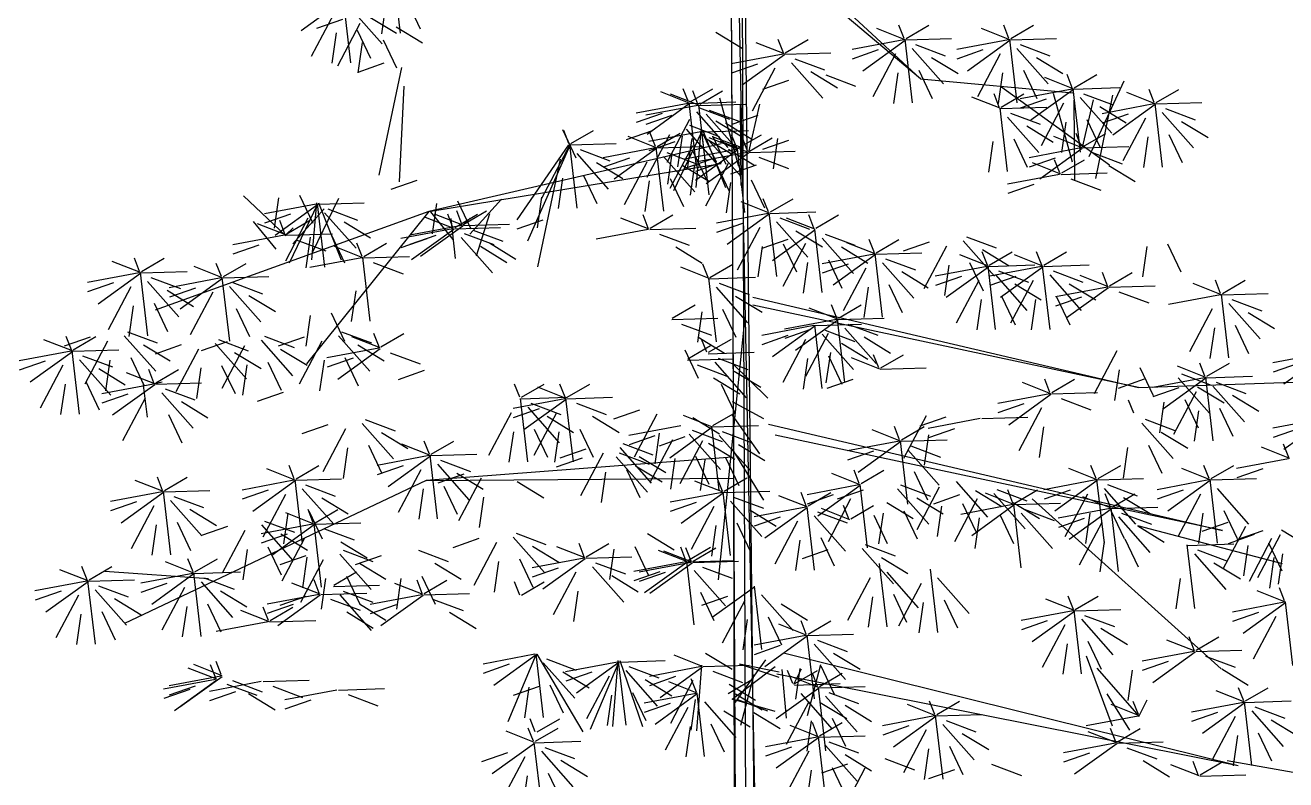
# Model space of a CAD drawing. Header units: metres. Extents: x 563371 to 571261, y 2062953 to 2068466.
# Drawn here: x 568732.74 to 568738.31, y 2065875.29 to 2065878.63 of the extents above; entities that cross this region are included whole.
import ezdxf

# ---------------------------------------------------------------- set-up
doc = ezdxf.new("R2010")
doc.units = ezdxf.units.M
for name, color, linetype in [('1-CAY XANH', 7, 'CONTINUOUS'), ('ghichieudai', 7, 'CONTINUOUS'), ('MATCATDUONG', 8, 'CONTINUOUS')]:
    doc.layers.add(name, color=color, linetype=linetype)

# ---------------------------------------------------------------- blocks, each defined once
blk = doc.blocks.new('ca')
at = {"layer": '1-CAY XANH', "color": 17}
for p, q in [((0.641, 64.954), (-0.644, 0.027)), ((0.305, 0.047), (0.641, 64.954)), ((0.405, 63.355), (-0.261, 0)), ((0.405, 62.413), (0.148, 0)), ((0.404, 56.599), (-3.127, 53.332)), ((-3.127, 53.332), (0.279, 56.212)), ((0.788, 52.055), (6.535, 50.722)), ((6.535, 50.722), (0.792, 51.67)), ((6.535, 50.722), (11.914, 48.783)), ((6.535, 50.722), (8.943, 47.73)), ((6.574, 50.187), (7.084, 50.009)), ((0.168, 49.043), (-7.417, 47.269)), ((-7.417, 47.269), (0.167, 48.885)), ((-0.141, 46.546), (-9.065, 44.458)), ((-9.065, 44.458), (-0.272, 46.332)), ((0.572, 45.898), (6.586, 45.438)), ((6.586, 45.438), (0.545, 45.484)), ((-5.325, 45.077), (-9.04, 41.743)), ((-0.437, 42.057), (-9.371, 39.844)), ((-0.307, 41.643), (-9.371, 39.844))]:
    blk.add_line(p, q, dxfattribs=at)
at = {"layer": '1-CAY XANH', "color": 3}
for p, q in [((0.641, 64.954), (0.546, 46.012)), ((7.094, 54.225), (7.24, 55.472)), ((6.97, 54.867), (6.708, 54.314)), ((7.38, 54.816), (7.466, 54.217)), ((8.07, 53.647), (8.215, 54.893)), ((8.213, 54.874), (9.044, 54.273)), ((7.692, 54.542), (7.172, 54.225)), ((8.073, 54.717), (7.456, 54.021)), ((8.401, 54.61), (8.846, 53.768)), ((-4.903, 54.122), (-5.349, 54.383)), ((-4.885, 54.099), (-4.327, 54.32)), ((-4.866, 54.122), (-4.764, 54.383)), ((-2.845, 54.122), (-3.292, 54.383)), ((-2.827, 54.099), (-2.269, 54.32)), ((-2.808, 54.122), (-2.706, 54.383)), ((7.18, 54.351), (6.66, 54.035)), ((7.946, 54.289), (7.683, 53.735)), ((7.889, 54.419), (8.334, 53.578)), ((8.232, 54.498), (8.743, 54.32)), ((-4.896, 54.095), (-5.799, 54.123)), ((-5.028, 52.856), (-4.882, 54.103)), ((-4.885, 54.083), (-4.053, 53.483)), ((-4.861, 54.095), (-3.841, 53.904)), ((-2.838, 54.095), (-3.741, 54.123)), ((-2.97, 52.856), (-2.825, 54.103)), ((-2.827, 54.083), (-1.996, 53.483)), ((-2.803, 54.095), (-1.783, 53.904)), ((-0.472, 53.842), (-0.919, 54.102)), ((-0.454, 53.819), (0.104, 54.04)), ((-0.435, 53.842), (-0.333, 54.102)), ((0.894, 54.247), (0.374, 53.93)), ((7.434, 54.098), (7.172, 53.545)), ((7.844, 54.047), (7.93, 53.447)), ((8.356, 54.237), (8.442, 53.638)), ((-5.086, 54.005), (-5.672, 53.785)), ((-5.024, 53.927), (-5.641, 53.231)), ((-4.696, 53.819), (-4.252, 52.978)), ((-4.353, 53.898), (-3.843, 53.72)), ((-3.029, 54.005), (-3.615, 53.785)), ((-2.967, 53.927), (-3.584, 53.231)), ((-2.639, 53.819), (-2.194, 52.978)), ((-2.296, 53.898), (-1.786, 53.72)), ((-0.465, 53.815), (-1.368, 53.843)), ((-0.454, 53.803), (0.377, 53.203)), ((-0.43, 53.815), (0.59, 53.623)), ((-5.406, 53.752), (-5.926, 53.435)), ((-3.348, 53.752), (-3.868, 53.435)), ((-0.656, 53.725), (-1.242, 53.505)), ((-0.594, 53.647), (-1.211, 52.951)), ((-0.266, 53.539), (0.179, 52.698)), ((0.077, 53.618), (0.588, 53.44)), ((7.075, 53.556), (7.519, 51.438)), ((7.418, 53.635), (7.928, 53.457)), ((-6.447, 51.804), (-7.134, 53.294)), ((-6.149, 53.156), (-6.595, 53.416)), ((-6.131, 53.132), (-5.573, 53.354)), ((-3.127, 53.332), (-6.124, 53.055)), ((-6.112, 53.156), (-6.01, 53.416)), ((-5.152, 53.498), (-5.414, 52.945)), ((-4.741, 53.447), (-4.655, 52.848)), ((-3.094, 53.498), (-3.357, 52.945)), ((-2.684, 53.447), (-2.598, 52.848)), ((-1.267, 53.406), (-1.853, 53.186)), ((-0.975, 53.472), (-1.495, 53.155)), ((-0.534, 53.299), (-0.024, 53.122)), ((-7.76, 52.864), (-8.206, 53.124)), ((-7.742, 52.84), (-7.183, 53.061)), ((-7.723, 52.864), (-7.621, 53.124)), ((-6.142, 53.129), (-7.045, 53.157)), ((-6.333, 53.039), (-6.918, 52.819)), ((-4.702, 53.186), (-6.841, 51.642)), ((-6.274, 51.89), (-6.128, 53.137)), ((-6.131, 53.117), (-5.3, 52.517)), ((-6.119, 51.696), (-5.745, 53.041)), ((-6.107, 53.129), (-5.087, 52.937)), ((-4.715, 52.775), (-5.161, 53.035)), ((-4.678, 52.775), (-4.576, 53.035)), ((1.208, 52.834), (0.761, 53.095)), ((1.397, 52.876), (0.951, 53.136)), ((1.226, 52.811), (1.784, 53.032)), ((1.245, 52.834), (1.347, 53.095)), ((1.415, 52.852), (1.973, 53.074)), ((1.434, 52.876), (1.536, 53.136)), ((7.03, 53.184), (7.116, 51.308)), ((-7.753, 52.837), (-8.656, 52.865)), ((-7.885, 51.598), (-7.739, 52.844)), ((-7.742, 52.825), (-6.91, 52.224)), ((-7.717, 52.837), (-6.698, 52.645)), ((-6.652, 52.785), (-7.172, 52.469)), ((-6.574, 51.375), (-6.907, 53.008)), ((-6.27, 52.961), (-6.887, 52.265)), ((-6.521, 52.919), (-6.304, 51.98)), ((-6.164, 51.324), (-6.148, 52.91)), ((-5.943, 52.853), (-5.498, 52.012)), ((-5.6, 52.932), (-5.089, 52.754)), ((-4.697, 52.751), (-4.138, 52.972)), ((0.038, 52.83), (0.254, 51.89)), ((1.215, 52.807), (0.312, 52.835)), ((0.395, 51.234), (0.41, 52.821)), ((0.44, 51.607), (0.814, 52.951)), ((1.404, 52.849), (0.501, 52.877)), ((1.083, 51.568), (1.229, 52.815)), ((1.25, 52.807), (2.27, 52.616)), ((1.272, 51.61), (1.418, 52.856)), ((1.415, 52.837), (2.247, 52.236)), ((1.439, 52.849), (2.459, 52.657)), ((-7.943, 52.746), (-8.529, 52.526)), ((-7.881, 52.668), (-8.498, 51.972)), ((-7.553, 52.561), (-7.109, 51.719)), ((-7.21, 52.639), (-6.7, 52.462)), ((-6.398, 52.532), (-6.66, 51.979)), ((-4.708, 52.748), (-5.611, 52.776)), ((-4.898, 52.657), (-5.484, 52.437)), ((-4.836, 52.579), (-5.453, 51.883)), ((-4.84, 51.509), (-4.694, 52.755)), ((0.067, 52.61), (0.577, 52.432)), ((1.024, 52.717), (0.439, 52.497)), ((1.087, 52.639), (0.47, 51.943)), ((1.214, 52.759), (0.628, 52.539)), ((1.276, 52.68), (0.659, 51.984)), ((1.414, 52.531), (1.859, 51.69)), ((1.757, 52.61), (2.268, 52.432)), ((1.947, 52.652), (2.457, 52.474)), ((-8.262, 52.493), (-8.783, 52.176)), ((-5.987, 52.481), (-5.902, 51.881)), ((-5.218, 52.404), (-5.738, 52.087)), ((0.705, 52.464), (0.185, 52.147)), ((1.157, 52.29), (0.254, 52.318)), ((0.894, 52.505), (0.374, 52.189)), ((1.15, 52.317), (0.704, 51.194)), ((1.413, 52.419), (0.828, 52.199)), ((1.476, 52.34), (0.859, 51.644)), ((1.025, 51.051), (1.171, 52.298)), ((1.168, 52.294), (1.726, 51.132)), ((1.187, 52.317), (1.289, 51.194)), ((1.192, 52.29), (2.212, 52.098)), ((2.146, 52.312), (2.657, 52.134)), ((3.746, 52.058), (3.3, 52.318)), ((3.911, 52.332), (3.649, 51.779)), ((3.783, 52.058), (3.885, 52.318)), ((-8.009, 52.24), (-8.271, 51.686)), ((-7.598, 52.188), (-7.512, 51.589)), ((-6.325, 51.999), (-6.772, 52.259)), ((-6.307, 51.976), (-5.749, 52.197)), ((-6.288, 51.999), (-6.186, 52.259)), ((-4.964, 52.151), (-5.226, 51.597)), ((-4.553, 52.099), (-4.467, 51.5)), ((-0.534, 52.121), (-0.024, 51.943)), ((-0.321, 52.159), (-0.235, 51.56)), ((0.233, 51.91), (-0.213, 52.17)), ((0.446, 51.972), (-0.001, 52.232)), ((0.251, 51.886), (0.809, 52.107)), ((0.27, 51.91), (0.372, 52.17)), ((0.967, 52.2), (0.381, 51.98)), ((1.029, 52.122), (0.412, 51.426)), ((0.464, 51.948), (1.022, 52.17)), ((0.483, 51.972), (0.585, 52.232)), ((1.094, 52.165), (0.574, 51.849)), ((0.959, 52.21), (0.697, 51.657)), ((1.148, 52.252), (0.886, 51.698)), ((1.369, 52.159), (1.455, 51.56)), ((1.559, 52.201), (1.645, 51.601)), ((2.044, 51.999), (1.597, 52.26)), ((1.7, 52.093), (2.21, 51.915)), ((1.803, 52.233), (2.248, 51.391)), ((2.062, 51.976), (2.62, 52.197)), ((2.081, 51.999), (2.183, 52.26)), ((3.753, 52.031), (2.85, 52.059)), ((3.621, 50.792), (3.767, 52.038)), ((-6.318, 51.972), (-7.221, 52)), ((-6.509, 51.882), (-7.095, 51.662)), ((-6.307, 51.96), (-5.476, 51.36)), ((-6.283, 51.972), (-5.263, 51.78)), ((0.24, 51.883), (-0.663, 51.911)), ((0.05, 51.793), (-0.536, 51.572)), ((0.647, 51.947), (0.127, 51.63)), ((0.251, 51.871), (1.083, 51.27)), ((0.275, 51.883), (1.295, 51.691)), ((0.321, 50.706), (0.467, 51.952)), ((0.464, 51.933), (1.295, 51.332)), ((0.488, 51.945), (1.508, 51.753)), ((1.348, 51.912), (1.086, 51.358)), ((2.051, 51.972), (1.148, 52)), ((1.86, 51.882), (1.274, 51.662)), ((1.922, 51.804), (1.305, 51.108)), ((1.356, 52.014), (1.801, 51.173)), ((1.759, 51.861), (1.844, 51.261)), ((1.919, 50.733), (2.065, 51.98)), ((2.062, 51.96), (2.893, 51.36)), ((2.086, 51.972), (3.106, 51.781)), ((3.563, 51.941), (2.977, 51.72)), ((3.625, 51.862), (3.008, 51.166)), ((3.764, 52.034), (4.323, 50.979)), ((3.764, 52.019), (4.596, 50.142)), ((3.788, 52.031), (4.808, 50.563)), ((-6.828, 51.629), (-7.348, 51.312)), ((-5.904, 51.481), (-6.35, 51.741)), ((-5.886, 51.457), (-5.328, 51.678)), ((-5.867, 51.481), (-5.765, 51.741)), ((-5.776, 51.775), (-5.266, 51.597)), ((0.099, 51.637), (0.609, 51.459)), ((0.901, 51.693), (0.639, 51.14)), ((0.652, 51.669), (1.097, 50.827)), ((0.783, 51.686), (1.293, 51.508)), ((0.995, 51.748), (1.506, 51.57)), ((1.541, 51.629), (1.021, 51.312)), ((1.312, 51.642), (1.398, 51.042)), ((2.25, 51.696), (2.695, 50.855)), ((2.593, 51.775), (3.103, 51.597)), ((3.243, 51.687), (2.723, 51.371)), ((3.953, 51.755), (4.397, 49.637)), ((-5.897, 51.454), (-6.8, 51.482)), ((-6.087, 51.364), (-6.673, 51.143)), ((-5.862, 51.454), (-4.842, 51.262)), ((0.197, 51.348), (-0.065, 50.794)), ((0.607, 51.297), (0.693, 50.697)), ((1.795, 51.375), (1.532, 50.822)), ((2.205, 51.324), (2.291, 50.725)), ((3.497, 51.434), (3.235, 50.88)), ((3.908, 51.382), (3.994, 50.783)), ((6.771, 51.336), (7.282, 51.158)), ((-5.354, 51.257), (-4.844, 51.079)), ((9.079, 51.046), (8.817, 50.493)), ((-0.178, 50.715), (-0.625, 50.976)), ((-0.16, 50.692), (0.398, 50.913)), ((-0.141, 50.715), (-0.039, 50.976)), ((4.322, 51.004), (4.407, 50.405)), ((5.727, 50.282), (5.11, 50.969)), ((5.973, 50.936), (5.711, 50.382)), ((6.384, 50.884), (6.47, 50.285)), ((8.712, 50.868), (7.809, 50.895)), ((8.705, 50.895), (8.259, 49.772)), ((8.825, 49.916), (8.305, 50.983)), ((8.58, 49.628), (8.726, 50.875)), ((8.723, 50.871), (9.281, 49.709)), ((8.723, 50.855), (9.555, 50.255)), ((8.742, 50.895), (8.844, 49.772)), ((8.747, 50.868), (9.767, 50.676)), ((9.346, 50.248), (10.178, 51.03)), ((9.49, 50.995), (9.576, 50.395)), ((-1.072, 50.398), (-1.518, 50.658)), ((-0.171, 50.688), (-1.074, 50.716)), ((-1.054, 50.374), (-0.496, 50.595)), ((-1.035, 50.398), (-0.933, 50.658)), ((-0.362, 50.598), (-0.948, 50.378)), ((-0.303, 49.449), (-0.157, 50.696)), ((-0.16, 50.676), (0.671, 50.076)), ((-0.136, 50.688), (0.884, 50.497)), ((2.185, 50.398), (1.738, 50.658)), ((2.203, 50.374), (2.761, 50.595)), ((2.222, 50.398), (2.324, 50.658)), ((4.296, 50.557), (4.806, 50.379)), ((5.599, 49.853), (5.337, 50.683)), ((5.848, 50.478), (5.402, 50.738)), ((6.025, 50.411), (5.578, 50.672)), ((5.723, 50.595), (5.869, 50.458)), ((5.866, 50.454), (6.424, 50.675)), ((5.885, 50.478), (5.987, 50.738)), ((6.01, 49.802), (6.096, 50.586)), ((6.043, 50.388), (6.601, 50.609)), ((6.055, 50.174), (6.499, 50.716)), ((6.061, 50.411), (6.164, 50.672)), ((8.522, 50.777), (7.936, 50.557)), ((8.584, 50.699), (7.967, 50.003)), ((9.207, 50.091), (8.59, 50.779)), ((8.911, 50.591), (9.356, 49.75)), ((9.255, 50.67), (9.765, 50.493)), ((-0.681, 50.345), (-1.201, 50.028)), ((-1.197, 49.131), (-1.051, 50.378)), ((-1.054, 50.358), (-0.222, 49.758)), ((-0.3, 50.52), (-0.917, 49.824)), ((0.028, 50.412), (0.473, 49.571)), ((0.371, 50.491), (0.881, 50.313)), ((2.192, 50.371), (1.289, 50.398)), ((2.227, 50.371), (3.247, 50.179)), ((5.855, 50.451), (4.952, 50.478)), ((5.665, 50.36), (5.079, 50.14)), ((6.032, 50.384), (5.129, 50.412)), ((5.866, 50.438), (6.698, 49.838)), ((5.89, 50.451), (6.91, 50.259)), ((6.043, 50.372), (6.874, 49.772)), ((6.067, 50.384), (7.087, 50.193)), ((8.202, 50.524), (7.682, 50.207)), ((9.328, 50.287), (8.882, 50.547)), ((9.203, 50.404), (9.349, 50.267)), ((9.346, 50.263), (9.904, 50.485)), ((9.365, 50.287), (9.467, 50.547)), ((9.534, 49.984), (9.979, 50.526)), ((-7.987, 50.091), (-8.249, 49.538)), ((-4.03, 50.229), (-4.616, 50.009)), ((-3.968, 50.151), (-4.585, 49.455)), ((-3.297, 50.122), (-2.787, 49.945)), ((-2.259, 49.914), (-2.706, 50.175)), ((-2.241, 49.891), (-1.683, 50.112)), ((-2.222, 49.914), (-2.12, 50.175)), ((-1.255, 50.28), (-1.841, 50.06)), ((-1.193, 50.202), (-1.81, 49.506)), ((-0.866, 50.094), (-0.421, 49.253)), ((-0.427, 50.091), (-0.69, 49.538)), ((-0.522, 50.173), (-0.012, 49.996)), ((2.001, 50.28), (1.415, 50.06)), ((5.345, 50.107), (4.825, 49.79)), ((5.841, 50.294), (5.255, 50.074)), ((5.903, 50.216), (5.286, 49.52)), ((6.398, 50.253), (6.908, 50.076)), ((7.812, 49.839), (7.365, 50.1)), ((7.848, 49.839), (7.951, 50.1)), ((8.456, 50.27), (8.194, 49.717)), ((9.335, 50.26), (8.432, 50.288)), ((9.145, 50.17), (8.559, 49.949)), ((8.867, 50.219), (8.953, 49.62)), ((9.37, 50.26), (10.39, 50.068)), ((9.878, 50.063), (10.388, 49.885)), ((-7.576, 50.04), (-7.49, 49.441)), ((-5.551, 49.673), (-5.998, 49.933)), ((-5.533, 49.649), (-4.975, 49.871)), ((-5.514, 49.673), (-5.412, 49.933)), ((-4.481, 49.673), (-4.928, 49.933)), ((-4.349, 49.976), (-4.869, 49.659)), ((-4.463, 49.649), (-3.905, 49.871)), ((-4.444, 49.673), (-4.342, 49.933)), ((-3.64, 50.044), (-3.195, 49.202)), ((-2.252, 49.887), (-3.155, 49.915)), ((-2.384, 48.648), (-2.238, 49.895)), ((-2.241, 49.875), (-1.41, 49.275)), ((-2.217, 49.887), (-1.197, 49.696)), ((-1.575, 50.027), (-2.095, 49.71)), ((-0.017, 50.04), (0.069, 49.441)), ((1.682, 50.027), (1.162, 49.71)), ((5.522, 50.041), (5.002, 49.724)), ((7.819, 49.812), (6.916, 49.84)), ((7.687, 48.573), (7.832, 49.82)), ((7.83, 49.816), (8.388, 50.037)), ((7.854, 49.812), (8.874, 49.621)), ((12.185, 49.547), (11.739, 49.807)), ((12.222, 49.547), (12.324, 49.807)), ((-5.544, 49.646), (-6.447, 49.674)), ((-5.676, 48.407), (-5.53, 49.653)), ((-5.533, 49.634), (-4.702, 49.033)), ((-5.509, 49.646), (-4.489, 49.454)), ((-4.474, 49.646), (-5.377, 49.674)), ((-4.606, 48.407), (-4.46, 49.653)), ((-4.463, 49.634), (-3.632, 49.033)), ((-4.439, 49.646), (-3.419, 49.454)), ((-4.095, 49.723), (-4.358, 49.169)), ((-3.685, 49.671), (-3.599, 49.072)), ((-2.443, 49.797), (-3.029, 49.577)), ((-2.381, 49.719), (-2.998, 49.023)), ((-2.053, 49.611), (-1.608, 48.77)), ((-1.71, 49.69), (-1.199, 49.512)), ((-1.321, 49.773), (-1.583, 49.22)), ((-0.91, 49.722), (-0.824, 49.123)), ((1.009, 49.431), (0.563, 49.692)), ((1.027, 49.408), (1.585, 49.629)), ((1.046, 49.431), (1.148, 49.692)), ((7.628, 49.722), (7.042, 49.502)), ((10.574, 49.445), (10.128, 49.705)), ((10.592, 49.422), (11.151, 49.643)), ((10.611, 49.445), (10.713, 49.705)), ((12.203, 49.523), (12.761, 49.745)), ((-9.066, 49.113), (-9.513, 49.374)), ((-9.048, 49.09), (-8.49, 49.311)), ((-9.029, 49.113), (-8.927, 49.374)), ((-6.844, 49.266), (-7.291, 49.526)), ((-6.826, 49.242), (-6.268, 49.464)), ((-6.807, 49.266), (-6.705, 49.526)), ((-5.735, 49.556), (-6.321, 49.335)), ((-5.672, 49.477), (-6.289, 48.781)), ((-5.345, 49.37), (-4.9, 48.528)), ((-4.665, 49.556), (-5.251, 49.335)), ((-4.603, 49.477), (-5.22, 48.781)), ((-5.002, 49.449), (-4.491, 49.271)), ((-4.275, 49.37), (-3.83, 48.528)), ((-3.932, 49.449), (-3.421, 49.271)), ((-2.762, 49.544), (-3.282, 49.227)), ((1.016, 49.404), (0.113, 49.432)), ((0.826, 49.314), (0.24, 49.094)), ((0.884, 48.165), (1.03, 49.412)), ((10.581, 49.418), (9.679, 49.446)), ((10.391, 49.328), (9.805, 49.108)), ((10.45, 48.179), (10.595, 49.426)), ((10.592, 49.406), (11.424, 48.806)), ((10.617, 49.418), (11.637, 49.226)), ((12.192, 49.52), (11.289, 49.548)), ((12.002, 49.43), (11.416, 49.21)), ((12.064, 49.351), (11.447, 48.655)), ((12.06, 48.281), (12.206, 49.527)), ((12.203, 49.508), (13.034, 48.907)), ((12.227, 49.52), (13.247, 49.328)), ((12.735, 49.323), (13.245, 49.145)), ((-9.059, 49.086), (-9.962, 49.114)), ((-9.191, 47.847), (-9.046, 49.094)), ((-9.024, 49.086), (-8.004, 48.895)), ((-6.837, 49.239), (-7.74, 49.267)), ((-7.028, 49.149), (-7.614, 48.929)), ((-6.826, 49.227), (-5.995, 48.626)), ((-6.802, 49.239), (-5.782, 49.047)), ((-6.054, 49.302), (-6.574, 48.986)), ((-4.984, 49.302), (-5.504, 48.986)), ((-2.508, 49.29), (-2.77, 48.737)), ((-2.098, 49.239), (-2.012, 48.64)), ((0.888, 49.236), (0.271, 48.54)), ((7.973, 49.164), (8.059, 48.565)), ((10.072, 49.075), (9.551, 48.758)), ((10.453, 49.25), (9.836, 48.554)), ((10.781, 49.142), (11.225, 48.301)), ((11.124, 49.221), (11.634, 49.043)), ((11.682, 49.176), (11.162, 48.86)), ((12.391, 49.244), (12.836, 48.402)), ((-9.25, 48.996), (-9.836, 48.776)), ((-9.188, 48.918), (-9.805, 48.222)), ((-6.295, 49.042), (-5.785, 48.864)), ((-5.8, 49.049), (-6.062, 48.495)), ((-5.39, 48.997), (-5.304, 48.398)), ((-4.73, 49.049), (-4.993, 48.495)), ((-4.32, 48.997), (-4.234, 48.398)), ((-1.518, 48.63), (-1.965, 48.891)), ((-1.501, 48.607), (-0.942, 48.828)), ((-1.482, 48.63), (-1.38, 48.891)), ((0.506, 49.061), (-0.014, 48.744)), ((1.75, 48.63), (1.303, 48.891)), ((10.325, 48.821), (10.063, 48.268)), ((11.936, 48.923), (11.674, 48.369)), ((12.347, 48.872), (12.433, 48.272)), ((-9.569, 48.743), (-10.089, 48.426)), ((-8.86, 48.81), (-8.415, 47.969)), ((-1.512, 48.603), (-2.414, 48.631)), ((-1.643, 47.364), (-1.498, 48.611)), ((-1.501, 48.591), (-0.669, 47.991)), ((-1.476, 48.603), (-0.456, 48.412)), ((0.839, 43.486), (0.319, 48.656)), ((0.76, 48.807), (0.498, 48.254)), ((1.757, 48.603), (0.854, 48.631)), ((1.171, 48.756), (1.257, 48.157)), ((8.456, 48.732), (8.194, 48.179)), ((8.867, 48.681), (8.953, 48.081)), ((-9.315, 48.489), (-9.578, 47.936)), ((-8.905, 48.438), (-8.819, 47.839)), ((-1.702, 48.513), (-2.288, 48.293)), ((-1.64, 48.435), (-2.257, 47.739)), ((-1.065, 48.483), (-1.968, 48.511)), ((-1.255, 48.393), (-1.841, 48.173)), ((-1.312, 48.327), (-0.867, 47.486)), ((-1.197, 47.244), (-1.051, 48.491)), ((-1.054, 48.471), (-0.222, 47.871)), ((-1.03, 48.483), (-0.01, 48.291)), ((-0.969, 48.406), (-0.459, 48.228)), ((1.566, 48.513), (0.98, 48.293)), ((7.476, 48.067), (7.03, 48.327)), ((7.513, 48.067), (7.615, 48.327)), ((8.251, 48.362), (7.665, 48.142)), ((12.46, 48.362), (11.874, 48.142)), ((-2.021, 48.26), (-2.542, 47.943)), ((-1.575, 48.139), (-2.095, 47.823)), ((-1.193, 48.315), (-1.81, 47.619)), ((-0.866, 48.207), (-0.421, 47.366)), ((-0.522, 48.286), (-0.012, 48.108)), ((1.035, 47.958), (0.588, 48.219)), ((1.247, 48.26), (0.727, 47.943)), ((1.444, 47.829), (0.998, 48.09)), ((1.072, 47.958), (1.174, 48.219)), ((7.932, 48.108), (7.412, 47.792)), ((7.494, 48.043), (8.052, 48.265)), ((8.313, 48.283), (7.696, 47.587)), ((8.641, 48.176), (9.086, 47.334)), ((8.984, 48.255), (9.495, 48.077)), ((9.768, 48.273), (9.182, 48.053)), ((9.83, 48.194), (9.213, 47.498)), ((10.673, 48.209), (10.087, 47.989)), ((10.735, 48.131), (10.118, 47.435)), ((10.158, 48.087), (10.602, 47.245)), ((10.501, 48.166), (11.011, 47.988)), ((11.406, 48.102), (11.916, 47.924)), ((12.141, 48.108), (11.621, 47.792)), ((12.522, 48.283), (11.905, 47.587)), ((12.85, 48.176), (13.295, 47.334)), ((13.525, 48.009), (13.079, 48.269)), ((13.193, 48.255), (13.703, 48.077)), ((13.543, 47.985), (14.102, 48.206)), ((13.562, 48.009), (13.664, 48.269)), ((-11.101, 47.931), (-10.27, 47.33)), ((-11.077, 47.943), (-10.057, 47.751)), ((-6.986, 47.984), (-6.541, 47.143)), ((-2.346, 47.651), (-2.792, 47.911)), ((-2.328, 47.628), (-1.77, 47.849)), ((-2.309, 47.651), (-2.207, 47.911)), ((-1.321, 47.886), (-1.583, 47.333)), ((-1.357, 47.955), (-1.271, 47.356)), ((-0.91, 47.835), (-0.824, 47.235)), ((1.042, 47.931), (0.139, 47.959)), ((0.851, 47.841), (0.265, 47.621)), ((1.451, 47.802), (0.548, 47.83)), ((1.501, 48.006), (1.239, 47.453)), ((7.293, 47.95), (6.707, 47.73)), ((7.494, 48.028), (8.326, 47.427)), ((7.518, 48.04), (8.538, 47.848)), ((8.186, 47.855), (7.923, 47.301)), ((8.026, 47.843), (8.536, 47.665)), ((9.448, 48.019), (8.928, 47.703)), ((10.354, 47.956), (9.834, 47.639)), ((11.063, 48.023), (11.508, 47.182)), ((12.395, 47.855), (12.132, 47.301)), ((13.532, 47.982), (12.629, 48.009)), ((13.342, 47.891), (12.756, 47.671)), ((13.4, 46.743), (13.546, 47.989)), ((13.543, 47.969), (14.375, 47.369)), ((13.568, 47.982), (14.587, 47.79)), ((-10.57, 47.746), (-10.06, 47.568)), ((-8.756, 47.487), (-9.203, 47.747)), ((-8.738, 47.463), (-8.18, 47.684)), ((-8.72, 47.487), (-8.617, 47.747)), ((-7.441, 47.663), (-7.704, 47.11)), ((-7.031, 47.612), (-6.945, 47.013)), ((-2.339, 47.624), (-3.242, 47.652)), ((0.572, 47.746), (-0.128, 47.056)), ((0.532, 47.588), (0.012, 47.271)), ((0.913, 47.763), (0.296, 47.067)), ((1.261, 47.712), (0.675, 47.492)), ((6.626, 47.598), (7.136, 47.42)), ((8.596, 47.804), (8.682, 47.204)), ((9.702, 47.766), (9.44, 47.212)), ((10.113, 47.715), (10.199, 47.115)), ((10.608, 47.702), (10.345, 47.149)), ((11.018, 47.651), (11.104, 47.052)), ((11.903, 47.36), (11.457, 47.62)), ((11.94, 47.36), (12.042, 47.62)), ((13.023, 47.638), (12.502, 47.321)), ((13.404, 47.813), (12.787, 47.117)), ((12.805, 47.804), (12.891, 47.204)), ((13.732, 47.705), (14.176, 46.864)), ((14.075, 47.784), (14.585, 47.607)), ((-7.417, 47.269), (-10.644, 47.38)), ((-8.749, 47.46), (-9.652, 47.487)), ((-8.94, 47.369), (-9.526, 47.149)), ((-8.881, 46.221), (-8.736, 47.467)), ((-8.258, 47.535), (-8.843, 47.315)), ((-8.195, 47.456), (-8.812, 46.76)), ((-8.738, 47.448), (-7.907, 46.847)), ((-8.714, 47.46), (-7.694, 47.268)), ((-7.525, 47.428), (-7.014, 47.25)), ((-5.711, 47.169), (-6.157, 47.429)), ((-5.693, 47.145), (-5.135, 47.366)), ((-5.674, 47.169), (-5.572, 47.429)), ((-1.797, 47.427), (-1.286, 47.249)), ((0.941, 47.459), (0.421, 47.142)), ((0.786, 47.334), (0.524, 46.781)), ((3.819, 47.074), (3.373, 47.334)), ((3.856, 47.074), (3.958, 47.334)), ((4.713, 47.074), (4.266, 47.334)), ((4.749, 47.074), (4.851, 47.334)), ((11.91, 47.333), (11.007, 47.361)), ((11.778, 47.371), (11.924, 47.341)), ((11.921, 47.337), (12.479, 47.558)), ((11.945, 47.333), (12.965, 47.141)), ((12.064, 46.685), (12.15, 47.362)), ((13.276, 47.384), (13.014, 46.831)), ((13.687, 47.333), (13.773, 46.734)), ((-9.259, 47.116), (-9.779, 46.799)), ((-8.878, 47.291), (-9.495, 46.595)), ((-8.577, 47.281), (-9.097, 46.965)), ((-8.55, 47.184), (-8.105, 46.342)), ((-8.207, 47.262), (-7.697, 47.085)), ((-5.704, 47.142), (-6.607, 47.17)), ((-5.693, 47.13), (-4.862, 46.529)), ((-5.669, 47.142), (-4.649, 46.95)), ((3.837, 47.05), (4.395, 47.271)), ((9.4, 47.167), (9.911, 46.989)), ((11.719, 47.243), (11.134, 47.023)), ((11.782, 47.165), (11.165, 46.469)), ((11.921, 47.321), (12.752, 46.721)), ((12.452, 47.136), (12.963, 46.958)), ((-9.005, 46.863), (-9.268, 46.309)), ((-8.323, 47.028), (-8.585, 46.474)), ((-7.912, 46.977), (-7.827, 46.377)), ((-7.322, 46.761), (-7.22, 47.021)), ((-5.895, 47.052), (-6.48, 46.831)), ((-5.505, 46.866), (-5.06, 46.024)), ((-5.162, 46.945), (-4.651, 46.767)), ((0.572, 46.989), (-0.045, 46.655)), ((3.826, 47.046), (2.923, 47.074)), ((3.635, 46.956), (3.05, 46.736)), ((3.694, 45.807), (3.84, 47.054)), ((4.719, 47.046), (3.817, 47.074)), ((3.837, 47.034), (4.668, 46.434)), ((3.861, 47.046), (4.881, 46.855)), ((4.529, 46.956), (3.943, 46.736)), ((4.591, 46.878), (3.974, 46.182)), ((4.368, 46.849), (4.879, 46.671)), ((4.588, 45.807), (4.733, 47.054)), ((11.4, 46.99), (10.88, 46.673)), ((12.109, 47.057), (12.554, 46.216)), ((-11.101, 46.647), (-10.27, 46.046)), ((-11.077, 46.659), (-10.057, 46.467)), ((-8.595, 46.811), (-8.509, 46.212)), ((-7.543, 46.643), (-8.128, 46.423)), ((-4.337, 46.655), (-5.24, 46.683)), ((-4.302, 46.655), (-3.282, 46.463)), ((-3.626, 46.684), (-3.116, 46.506)), ((-3.241, 46.711), (-2.796, 45.87)), ((0.572, 46.722), (0.037, 45.965)), ((0.952, 46.519), (0.505, 46.779)), ((1.345, 46.675), (0.825, 46.358)), ((0.97, 46.495), (1.528, 46.717)), ((2.054, 46.742), (2.499, 45.901)), ((2.397, 46.821), (2.908, 46.643)), ((3.316, 46.703), (2.796, 46.386)), ((4.21, 46.703), (3.69, 46.386)), ((4.025, 46.77), (4.47, 45.929)), ((4.919, 46.77), (5.364, 45.929)), ((7.786, 46.638), (7.2, 46.418)), ((11.654, 46.736), (11.392, 46.183)), ((-10.57, 46.461), (-10.06, 46.284)), ((-7.862, 46.39), (-8.382, 46.073)), ((-7.48, 46.565), (-8.097, 45.869)), ((-5.549, 46.493), (-5.464, 45.894)), ((-3.794, 46.458), (-3.284, 46.28)), ((-3.286, 46.339), (-3.2, 45.739)), ((-2.756, 46.239), (-3.202, 46.499)), ((-2.738, 46.215), (-2.18, 46.436)), ((-2.719, 46.239), (-2.617, 46.499)), ((0.958, 46.492), (0.056, 46.52)), ((0.768, 46.402), (0.182, 46.182)), ((1.357, 46.427), (0.771, 46.207)), ((1.419, 46.349), (0.802, 45.653)), ((0.827, 45.253), (0.972, 46.499)), ((0.97, 46.48), (1.801, 45.879)), ((1.583, 46.517), (2.603, 46.325)), ((2.01, 46.37), (2.095, 45.77)), ((3.57, 46.449), (3.308, 45.896)), ((3.981, 46.398), (4.066, 45.799)), ((4.463, 46.449), (4.201, 45.896)), ((4.874, 46.398), (4.96, 45.799)), ((7.466, 46.385), (6.946, 46.068)), ((7.848, 46.56), (7.231, 45.864)), ((8.175, 46.453), (8.62, 45.611)), ((8.518, 46.531), (9.029, 46.354)), ((-10.387, 45.871), (-9.829, 46.092)), ((-10.368, 45.895), (-10.266, 46.155)), ((-7.608, 46.137), (-7.87, 45.583)), ((-2.749, 46.212), (-3.652, 46.239)), ((-2.939, 46.121), (-3.525, 45.901)), ((-2.881, 44.973), (-2.735, 46.219)), ((-2.738, 46.2), (-1.906, 45.599)), ((-2.714, 46.212), (-1.694, 46.02)), ((0.449, 46.148), (-0.071, 45.832)), ((0.83, 46.323), (0.213, 45.627)), ((1.038, 46.174), (0.518, 45.857)), ((1.158, 46.216), (1.603, 45.374)), ((1.501, 46.295), (2.011, 46.117)), ((1.747, 46.241), (2.192, 45.4)), ((2.09, 46.32), (2.6, 46.142)), ((2.719, 46.164), (2.133, 45.943)), ((6.488, 45.955), (6.041, 46.215)), ((6.506, 45.931), (7.064, 46.152)), ((6.525, 45.955), (6.627, 46.215)), ((7.72, 46.132), (7.458, 45.578)), ((-10.363, 45.868), (-9.343, 45.676)), ((-7.197, 46.085), (-7.112, 45.486)), ((-2.877, 46.043), (-3.494, 45.347)), ((-2.206, 46.014), (-1.696, 45.837)), ((0.572, 46.054), (-0.045, 45.053)), ((0.702, 45.895), (0.44, 45.341)), ((1.292, 45.92), (1.029, 45.367)), ((1.113, 45.844), (1.199, 45.244)), ((1.702, 45.869), (1.788, 45.269)), ((2.4, 45.91), (1.879, 45.594)), ((2.781, 46.085), (2.164, 45.389)), ((2.791, 45.984), (2.206, 45.764)), ((2.854, 45.906), (2.237, 45.21)), ((3.109, 45.978), (3.553, 45.136)), ((3.452, 46.057), (3.962, 45.879)), ((3.524, 45.877), (4.035, 45.699)), ((6.495, 45.928), (5.592, 45.956)), ((6.363, 44.689), (6.509, 45.935)), ((6.506, 45.916), (7.337, 45.315)), ((6.53, 45.928), (7.55, 45.736)), ((8.131, 46.08), (8.217, 45.481)), ((-9.856, 45.67), (-9.345, 45.493)), ((-8.84, 45.477), (-9.287, 45.737)), ((-8.822, 45.453), (-8.264, 45.674)), ((-8.803, 45.477), (-8.701, 45.737)), ((-6.618, 45.477), (-7.065, 45.737)), ((-6.6, 45.453), (-6.042, 45.674)), ((-6.581, 45.477), (-6.479, 45.737)), ((-3.005, 45.615), (-3.267, 45.061)), ((-1.962, 45.38), (-2.408, 45.64)), ((-1.925, 45.38), (-1.823, 45.64)), ((2.472, 45.73), (1.952, 45.414)), ((2.653, 45.657), (2.391, 45.103)), ((3.064, 45.605), (3.15, 45.006)), ((6.304, 45.837), (5.718, 45.617)), ((6.366, 45.759), (5.749, 45.063)), ((6.694, 45.652), (7.139, 44.81)), ((7.037, 45.73), (7.548, 45.553)), ((9.145, 45.472), (8.698, 45.732)), ((9.163, 45.448), (9.721, 45.669)), ((9.182, 45.472), (9.284, 45.732)), ((-8.833, 45.45), (-9.736, 45.477)), ((-8.965, 44.211), (-8.82, 45.457)), ((-8.822, 45.438), (-7.991, 44.837)), ((-8.798, 45.45), (-7.778, 45.258)), ((-6.611, 45.45), (-7.514, 45.477)), ((-6.802, 45.359), (-7.388, 45.139)), ((-6.743, 44.211), (-6.598, 45.457)), ((-6.6, 45.438), (-5.769, 44.837)), ((-6.576, 45.45), (-5.556, 45.258)), ((-3.827, 45.417), (-4.444, 44.722)), ((-2.737, 45.354), (-3.323, 45.134)), ((-2.087, 44.114), (-1.941, 45.36)), ((-1.944, 45.356), (-1.386, 45.578)), ((-1.92, 45.353), (-0.9, 45.161)), ((0.729, 45.231), (0.283, 45.492)), ((0.545, 45.484), (0.531, 38.946)), ((0.747, 45.208), (1.305, 45.429)), ((0.766, 45.231), (0.868, 45.492)), ((4.797, 45.419), (4.277, 45.102)), ((5.985, 45.584), (5.465, 45.267)), ((5.507, 45.486), (5.951, 44.645)), ((5.85, 45.565), (6.36, 45.387)), ((6.586, 45.438), (12.517, 42.631)), ((9.152, 45.445), (8.249, 45.472)), ((8.961, 45.354), (8.375, 45.134)), ((9.02, 44.206), (9.166, 45.452)), ((9.163, 45.432), (9.994, 44.832)), ((9.187, 45.445), (10.207, 45.253)), ((11.733, 45.245), (11.287, 45.505)), ((11.751, 45.221), (12.31, 45.442)), ((11.77, 45.245), (11.872, 45.505)), ((-8.962, 45.281), (-9.579, 44.585)), ((-8.634, 45.174), (-8.189, 44.332)), ((-8.291, 45.252), (-7.781, 45.075)), ((-7.121, 45.106), (-7.641, 44.789)), ((-6.74, 45.281), (-7.357, 44.585)), ((-6.898, 44.919), (-7.345, 45.179)), ((-6.88, 44.895), (-6.322, 45.116)), ((-6.862, 44.919), (-6.759, 45.179)), ((-6.412, 45.174), (-5.967, 44.332)), ((-6.069, 45.252), (-5.559, 45.075)), ((-4.984, 44.994), (-5.431, 45.254)), ((-4.63, 45.263), (-5.216, 45.043)), ((-4.568, 45.184), (-5.185, 44.489)), ((-4.966, 44.97), (-4.408, 45.191)), ((-4.947, 44.994), (-4.845, 45.254)), ((-4.208, 45.242), (-4.728, 44.926)), ((-3.897, 45.156), (-3.386, 44.978)), ((-3.056, 45.101), (-3.576, 44.784)), ((-3.499, 45.31), (-3.054, 44.469)), ((-2.675, 45.276), (-3.292, 44.58)), ((-2.004, 45.247), (-1.493, 45.07)), ((-1.944, 45.341), (-1.112, 44.74)), ((-1.412, 45.156), (-0.902, 44.978)), ((-0.919, 44.943), (-1.365, 45.204)), ((-0.901, 44.92), (-0.343, 45.141)), ((-0.882, 44.943), (-0.78, 45.204)), ((0.736, 45.204), (-0.167, 45.232)), ((0.546, 45.114), (-0.04, 44.894)), ((0.604, 43.965), (0.75, 45.212)), ((0.747, 45.192), (1.578, 44.592)), ((0.771, 45.204), (1.791, 45.012)), ((5.462, 45.114), (5.548, 44.515)), ((6.239, 45.331), (5.976, 44.777)), ((6.649, 45.279), (6.735, 44.68)), ((8.642, 45.101), (8.122, 44.784)), ((9.023, 45.276), (8.406, 44.58)), ((9.351, 45.168), (9.796, 44.327)), ((9.694, 45.247), (10.205, 45.07)), ((11.74, 45.218), (10.838, 45.246)), ((11.55, 45.128), (10.964, 44.907)), ((11.609, 43.979), (11.754, 45.225)), ((11.751, 45.206), (12.583, 44.605)), ((11.776, 45.218), (12.796, 45.026)), ((-9.089, 44.853), (-9.352, 44.299)), ((-6.891, 44.891), (-7.794, 44.919)), ((-6.867, 44.853), (-7.13, 44.299)), ((-7.023, 43.652), (-6.878, 44.899)), ((-6.88, 44.879), (-6.049, 44.279)), ((-6.856, 44.891), (-5.836, 44.7)), ((-4.977, 44.967), (-5.88, 44.994)), ((-5.168, 44.876), (-5.754, 44.656)), ((-4.949, 45.009), (-5.469, 44.693)), ((-5.109, 43.727), (-4.963, 44.974)), ((-4.966, 44.954), (-4.135, 44.354)), ((-4.942, 44.967), (-3.922, 44.775)), ((-4.24, 45.077), (-3.795, 44.236)), ((-3.954, 44.989), (-4.217, 44.436)), ((-3.544, 44.938), (-3.458, 44.338)), ((-2.465, 45.009), (-2.985, 44.693)), ((-1.757, 44.69), (-2.203, 44.95)), ((-1.756, 45.077), (-1.311, 44.236)), ((-1.739, 44.666), (-1.181, 44.888)), ((-1.72, 44.69), (-1.618, 44.95)), ((-1.044, 43.677), (-0.898, 44.924)), ((-0.901, 44.904), (-0.07, 44.304)), ((-0.877, 44.916), (0.143, 44.725)), ((0.226, 44.861), (-0.294, 44.544)), ((0.608, 45.036), (-0.009, 44.34)), ((0.935, 44.928), (1.38, 44.087)), ((1.278, 45.007), (1.789, 44.829)), ((8.771, 44.609), (8.324, 44.869)), ((8.808, 44.609), (8.91, 44.869)), ((11.231, 44.874), (10.71, 44.557)), ((11.612, 45.049), (10.995, 44.353)), ((11.94, 44.942), (12.384, 44.1)), ((12.283, 45.021), (12.793, 44.843)), ((-9.173, 44.617), (-8.662, 44.439)), ((-8.679, 44.801), (-8.593, 44.202)), ((-7.082, 44.801), (-7.668, 44.581)), ((-7.02, 44.723), (-7.637, 44.027)), ((-6.692, 44.615), (-6.247, 43.774)), ((-6.457, 44.801), (-6.371, 44.202)), ((-6.349, 44.694), (-5.839, 44.516)), ((-5.106, 44.798), (-5.723, 44.102)), ((-4.695, 44.756), (-4.957, 44.203)), ((-4.285, 44.705), (-4.199, 44.105)), ((-2.802, 44.847), (-3.064, 44.294)), ((-2.211, 44.756), (-2.473, 44.203)), ((-2.392, 44.796), (-2.306, 44.197)), ((-1.103, 44.826), (-1.688, 44.606)), ((-1.04, 44.748), (-1.657, 44.052)), ((-0.713, 44.64), (-0.268, 43.799)), ((-0.37, 44.719), (0.141, 44.541)), ((0.48, 44.607), (0.218, 44.054)), ((8.778, 44.582), (7.875, 44.61)), ((8.896, 44.847), (8.633, 44.294)), ((8.789, 44.585), (9.347, 44.807)), ((9.763, 44.644), (9.177, 44.424)), ((9.306, 44.796), (9.392, 44.197)), ((11.484, 44.621), (11.222, 44.067)), ((-10.225, 44.47), (-10.745, 44.154)), ((-7.392, 44.554), (-10.235, 43.807)), ((-10.198, 44.373), (-9.753, 43.531)), ((-9.855, 44.451), (-9.345, 44.274)), ((-9.688, 44.376), (-9.178, 44.199)), ((-9.516, 44.538), (-9.071, 43.696)), ((-7.401, 44.548), (-7.921, 44.231)), ((0.891, 44.556), (0.977, 43.956)), ((2.235, 44.397), (1.715, 44.08)), ((4.818, 44.405), (4.233, 44.185)), ((8.587, 44.492), (8.001, 44.272)), ((8.646, 43.343), (8.792, 44.589)), ((8.789, 44.57), (9.62, 43.969)), ((8.813, 44.582), (9.833, 44.39)), ((9.444, 44.391), (8.923, 44.074)), ((9.825, 44.566), (9.208, 43.87)), ((9.32, 44.385), (9.831, 44.207)), ((10.153, 44.459), (10.597, 43.617)), ((10.496, 44.537), (11.006, 44.36)), ((11.895, 44.569), (11.981, 43.97)), ((-9.971, 44.217), (-10.233, 43.663)), ((-10.031, 44.298), (-9.587, 43.456)), ((-9.561, 44.166), (-9.475, 43.566)), ((-8.387, 44.166), (-9.29, 44.193)), ((-8.519, 42.927), (-8.373, 44.173)), ((-7.147, 44.294), (-7.41, 43.741)), ((-6.737, 44.243), (-6.651, 43.644)), ((-2.043, 44.183), (-2.629, 43.962)), ((-1.168, 44.319), (-1.43, 43.766)), ((-0.757, 44.268), (-0.672, 43.669)), ((1.342, 43.857), (0.896, 44.117)), ((1.444, 43.87), (0.998, 44.13)), ((1.379, 43.857), (1.481, 44.117)), ((1.481, 43.87), (1.583, 44.13)), ((2.489, 44.143), (2.226, 43.59)), ((3.443, 43.942), (2.996, 44.202)), ((3.46, 43.919), (4.019, 44.14)), ((3.479, 43.942), (3.581, 44.202)), ((4.499, 44.152), (3.979, 43.835)), ((4.881, 44.327), (4.264, 43.631)), ((5.208, 44.219), (5.653, 43.378)), ((5.551, 44.298), (6.062, 44.12)), ((8.268, 44.238), (7.748, 43.922)), ((8.977, 44.306), (9.422, 43.465)), ((9.697, 44.137), (9.435, 43.584)), ((-10.243, 44), (-10.157, 43.401)), ((-10.076, 43.925), (-9.99, 43.326)), ((-8.577, 44.075), (-9.163, 43.855)), ((-8.515, 43.997), (-9.132, 43.301)), ((-2.362, 43.929), (-2.882, 43.613)), ((-1.981, 44.104), (-2.598, 43.408)), ((-1.31, 44.076), (-0.8, 43.898)), ((1.451, 43.843), (0.548, 43.87)), ((1.36, 43.833), (1.918, 44.054)), ((1.462, 43.846), (2.02, 44.067)), ((3.449, 43.915), (2.547, 43.943)), ((2.899, 44.092), (2.985, 43.492)), ((3.46, 43.903), (4.292, 43.303)), ((3.485, 43.915), (4.505, 43.723)), ((4.753, 43.898), (4.491, 43.345)), ((6.739, 44.07), (6.153, 43.85)), ((7.472, 43.963), (7.983, 43.785)), ((8.221, 44.07), (7.635, 43.85)), ((8.283, 43.992), (7.666, 43.296)), ((8.61, 43.884), (9.055, 43.043)), ((8.932, 43.934), (9.018, 43.334)), ((8.953, 43.963), (9.464, 43.785)), ((10.108, 44.086), (10.194, 43.487)), ((11.134, 43.643), (10.687, 43.903)), ((11.171, 43.643), (11.273, 43.903)), ((-8.896, 43.822), (-9.417, 43.505)), ((-3.47, 42.455), (-3.324, 43.701)), ((-2.467, 43.636), (-3.084, 42.94)), ((-2.471, 42.565), (-2.325, 43.812)), ((1.349, 43.83), (0.446, 43.858)), ((1.159, 43.739), (0.573, 43.519)), ((1.323, 43.674), (0.706, 42.978)), ((1.319, 42.604), (1.465, 43.85)), ((1.36, 43.818), (2.192, 43.217)), ((1.384, 43.83), (2.404, 43.638)), ((1.462, 43.831), (2.294, 43.23)), ((1.486, 43.843), (2.506, 43.651)), ((1.892, 43.632), (2.402, 43.455)), ((1.994, 43.645), (2.504, 43.468)), ((3.259, 43.825), (2.673, 43.605)), ((3.321, 43.747), (2.704, 43.051)), ((3.649, 43.639), (4.093, 42.798)), ((3.992, 43.718), (4.502, 43.54)), ((5.164, 43.847), (5.249, 43.248)), ((6.42, 43.817), (5.9, 43.5)), ((7.901, 43.817), (7.381, 43.5)), ((8.404, 43.387), (7.958, 43.647)), ((11.141, 43.616), (10.238, 43.644)), ((10.869, 43.505), (12.901, 43.655)), ((11.009, 42.377), (11.155, 43.623)), ((11.152, 43.619), (11.71, 43.841)), ((11.176, 43.616), (12.196, 43.424)), ((13.215, 43.49), (12.768, 43.751)), ((13.233, 43.467), (13.791, 43.688)), ((13.252, 43.49), (13.354, 43.751)), ((-8.232, 43.517), (-8.146, 42.918)), ((-3.466, 43.525), (-4.083, 42.829)), ((-3.139, 43.418), (-2.694, 42.576)), ((-2.14, 43.528), (-1.695, 42.687)), ((-0.009, 42.12), (0.136, 43.367)), ((2.94, 43.572), (2.419, 43.255)), ((4.713, 43.189), (4.266, 43.449)), ((4.749, 43.189), (4.851, 43.449)), ((6.629, 43.221), (6.182, 43.482)), ((6.674, 43.563), (6.411, 43.01)), ((6.647, 43.198), (7.205, 43.419)), ((6.666, 43.221), (6.768, 43.482)), ((7.084, 43.512), (7.17, 42.913)), ((8.411, 43.36), (7.508, 43.387)), ((8.155, 43.563), (7.893, 43.01)), ((8.566, 43.512), (8.652, 42.913)), ((8.67, 43.204), (9.228, 43.425)), ((8.689, 43.227), (8.791, 43.488)), ((10.95, 43.526), (10.364, 43.305)), ((11.012, 43.447), (10.395, 42.751)), ((11.152, 43.604), (11.983, 43.003)), ((11.683, 43.419), (12.194, 43.241)), ((13.222, 43.463), (12.319, 43.491)), ((13.031, 43.373), (12.445, 43.153)), ((13.09, 42.224), (13.236, 43.471)), ((13.233, 43.451), (14.064, 42.851)), ((13.257, 43.463), (14.277, 43.271)), ((-10.304, 43.05), (-9.745, 43.271)), ((-10.285, 43.074), (-10.183, 43.334)), ((-6.172, 42.909), (-6.618, 43.169)), ((-6.135, 42.909), (-6.033, 43.169)), ((-2.595, 43.207), (-2.857, 42.654)), ((-2.184, 43.156), (-2.099, 42.557)), ((-0.006, 43.191), (-0.623, 42.495)), ((0.134, 43.347), (0.965, 42.747)), ((0.665, 43.162), (1.175, 42.985)), ((1.195, 43.246), (0.933, 42.692)), ((3.604, 43.267), (3.69, 42.667)), ((6.636, 43.194), (5.733, 43.222)), ((6.647, 43.182), (7.478, 42.582)), ((6.671, 43.194), (7.691, 43.002)), ((8.221, 43.269), (7.635, 43.049)), ((8.283, 43.191), (7.666, 42.495)), ((8.659, 43.2), (7.756, 43.228)), ((8.67, 43.188), (9.501, 42.588)), ((8.694, 43.2), (9.714, 43.009)), ((8.953, 43.162), (9.464, 42.985)), ((10.631, 43.272), (10.111, 42.955)), ((11.34, 43.34), (11.785, 42.498)), ((12.712, 43.12), (12.192, 42.803)), ((13.093, 43.295), (12.476, 42.599)), ((13.421, 43.187), (13.866, 42.346)), ((13.764, 43.266), (14.275, 43.088)), ((-10.447, 41.808), (-10.301, 43.054)), ((-10.304, 43.035), (-9.472, 42.434)), ((-10.28, 43.047), (-9.26, 42.855)), ((-6.165, 42.881), (-7.068, 42.909)), ((-6.296, 41.642), (-6.151, 42.889)), ((-6.154, 42.885), (-5.595, 43.106)), ((-6.154, 42.869), (-5.322, 42.269)), ((-6.129, 42.881), (-5.109, 42.69)), ((-3.594, 43.096), (-3.856, 42.543)), ((-3.183, 43.045), (-3.097, 42.446)), ((-0.387, 43.016), (-0.907, 42.699)), ((0.322, 43.083), (0.767, 42.242)), ((6.445, 43.104), (5.859, 42.884)), ((7.178, 42.997), (7.689, 42.819)), ((7.901, 43.016), (7.381, 42.699)), ((8.468, 43.11), (7.882, 42.89)), ((9.201, 43.003), (9.712, 42.825)), ((9.653, 42.689), (9.206, 42.95)), ((9.67, 42.666), (10.229, 42.887)), ((9.689, 42.689), (9.791, 42.95)), ((10.885, 43.019), (10.623, 42.465)), ((11.295, 42.967), (11.381, 42.368)), ((-10.115, 42.771), (-9.671, 41.929)), ((-9.772, 42.85), (-9.262, 42.672)), ((-6.355, 42.791), (-6.941, 42.571)), ((-6.293, 42.713), (-6.91, 42.017)), ((-5.622, 42.684), (-5.112, 42.506)), ((-0.919, 42.42), (-1.365, 42.681)), ((-0.882, 42.42), (-0.78, 42.681)), ((-0.133, 42.762), (-0.396, 42.209)), ((0.277, 42.711), (0.363, 42.112)), ((6.126, 42.851), (5.606, 42.534)), ((8.149, 42.857), (7.629, 42.54)), ((9.659, 42.662), (8.757, 42.69)), ((9.695, 42.662), (10.715, 42.471)), ((12.966, 42.866), (12.703, 42.313)), ((13.376, 42.815), (13.462, 42.215)), ((-6.674, 42.538), (-7.195, 42.221)), ((-5.965, 42.605), (-5.521, 41.764)), ((-0.912, 42.393), (-1.815, 42.421)), ((-1.044, 41.154), (-0.898, 42.401)), ((-0.901, 42.397), (-0.343, 42.618)), ((-0.901, 42.381), (-0.07, 41.781)), ((-0.877, 42.393), (0.143, 42.202)), ((-8.546, 42.108), (-8.993, 42.368)), ((-8.528, 42.084), (-7.97, 42.305)), ((-8.51, 42.108), (-8.407, 42.368)), ((-6.421, 42.284), (-6.683, 41.731)), ((-6.01, 42.233), (-5.924, 41.634)), ((-1.103, 42.303), (-1.688, 42.083)), ((-1.04, 42.225), (-1.657, 41.529)), ((-0.37, 42.196), (0.141, 42.018)), ((-8.54, 42.081), (-9.442, 42.108)), ((-8.73, 41.99), (-9.316, 41.77)), ((-8.528, 42.068), (-7.697, 41.468)), ((-8.504, 42.081), (-7.484, 41.889)), ((-7.997, 41.883), (-7.487, 41.706)), ((-6.9, 40.616), (-6.39, 41.991)), ((-1.422, 42.05), (-1.942, 41.733)), ((0.529, 41.06), (-0.088, 41.917)), ((1.094, 42.05), (0.574, 41.733)), ((1.155, 41.787), (1.714, 42.009)), ((2.791, 41.874), (1.888, 41.901)), ((2.784, 41.901), (2.338, 40.608)), ((2.659, 40.635), (2.805, 41.881)), ((2.802, 41.877), (3.361, 40.546)), ((2.821, 41.901), (2.923, 40.608)), ((4.414, 42.026), (3.511, 40.501)), ((4.223, 41.936), (3.637, 41.716)), ((4.282, 40.787), (4.428, 42.034)), ((4.425, 42.03), (4.983, 40.698)), ((4.425, 42.014), (5.256, 41.414)), ((4.449, 42.026), (5.469, 41.834)), ((10.617, 41.626), (10.719, 41.886)), ((-9.049, 41.737), (-9.569, 41.42)), ((-7.432, 40.801), (-6.6, 41.753)), ((-7.288, 41.717), (-7.202, 41.118)), ((-1.142, 41.396), (-1.589, 41.656)), ((-1.168, 41.796), (-1.43, 41.243)), ((-0.905, 40.825), (-1.167, 41.825)), ((-1.105, 41.396), (-1.003, 41.656)), ((-0.656, 41.449), (-1.102, 41.71)), ((-0.78, 41.736), (-0.635, 41.43)), ((-0.757, 41.745), (-0.672, 41.146)), ((-0.619, 41.449), (-0.517, 41.71)), ((-0.494, 40.774), (-0.408, 41.727)), ((-0.354, 41.567), (0.428, 41.834)), ((-0.354, 41.674), (0.428, 41.83)), ((0.572, 41.144), (-0.272, 41.784)), ((0.402, 40.631), (0.139, 41.631)), ((1.144, 41.784), (0.241, 41.812)), ((0.954, 41.694), (0.368, 41.474)), ((1.155, 41.772), (1.987, 41.172)), ((1.174, 41.811), (1.276, 40.519)), ((1.179, 41.784), (2.199, 41.592)), ((2.601, 41.783), (2.015, 41.563)), ((2.663, 41.705), (2.046, 41.009)), ((2.802, 41.862), (3.634, 41.261)), ((2.827, 41.874), (3.846, 41.682)), ((3.334, 41.676), (3.844, 41.499)), ((3.904, 41.683), (3.384, 41.366)), ((4.285, 41.858), (3.668, 41.162)), ((4.956, 41.829), (5.467, 41.651)), ((10.598, 41.602), (11.156, 41.823)), ((10.705, 41.534), (11.263, 41.755)), ((10.724, 41.558), (10.826, 41.818)), ((-1.135, 41.369), (-2.038, 41.396)), ((-0.649, 41.422), (-1.551, 41.45)), ((-1.124, 41.372), (-0.566, 41.593)), ((0.634, 41.44), (0.114, 41.124)), ((0.651, 41.256), (0.204, 41.516)), ((1.258, 41.261), (1.816, 41.483)), ((1.277, 41.285), (1.379, 41.545)), ((1.344, 41.508), (1.788, 40.667)), ((1.687, 41.587), (2.197, 41.409)), ((2.282, 41.53), (1.761, 41.213)), ((2.991, 41.598), (3.435, 40.756)), ((4.158, 41.429), (3.896, 40.876)), ((4.368, 41.395), (4.879, 41.217)), ((9.793, 41.489), (8.89, 41.516)), ((9.602, 41.398), (9.017, 41.178)), ((10.396, 41.508), (9.811, 41.288)), ((9.828, 41.489), (10.848, 41.297)), ((10.504, 41.441), (9.918, 41.22)), ((10.598, 41.586), (11.429, 40.986)), ((10.622, 41.598), (11.642, 41.407)), ((10.705, 41.519), (11.536, 40.918)), ((10.729, 41.531), (11.749, 41.339)), ((11.129, 41.401), (11.64, 41.223)), ((-9.519, 41.109), (-9.965, 41.369)), ((-9.501, 41.085), (-8.943, 41.306)), ((-9.482, 41.109), (-9.38, 41.369)), ((-7.244, 40.537), (-6.799, 41.248)), ((-1.326, 41.278), (-1.912, 41.058)), ((-1.264, 41.2), (-1.881, 40.504)), ((-0.777, 41.254), (-1.394, 40.558)), ((-1.267, 40.13), (-1.121, 41.376)), ((-1.124, 41.357), (-0.293, 40.756)), ((-0.272, 40.899), (0.572, 41.144)), ((0.467, 41.138), (-0.119, 40.918)), ((0.506, 41.249), (-0.014, 40.932)), ((1.115, 40.019), (1.261, 41.265)), ((1.258, 41.246), (2.089, 40.645)), ((1.282, 41.258), (2.302, 41.066)), ((1.299, 41.136), (1.385, 40.536)), ((2.535, 41.277), (2.273, 40.723)), ((2.946, 41.225), (3.032, 40.626)), ((4.568, 41.378), (4.654, 40.778)), ((8.312, 41.323), (7.409, 41.351)), ((8.121, 41.233), (7.535, 41.013)), ((8.347, 41.323), (9.367, 41.132)), ((10.077, 41.255), (9.557, 40.938)), ((10.335, 41.291), (10.846, 41.114)), ((11.236, 41.334), (11.747, 41.156)), ((-9.512, 41.082), (-10.415, 41.11)), ((-9.703, 40.992), (-10.288, 40.771)), ((-9.64, 40.913), (-10.257, 40.217)), ((-9.644, 39.843), (-9.498, 41.089)), ((-9.501, 41.07), (-8.67, 40.469)), ((-9.477, 41.082), (-8.457, 40.89)), ((-8.97, 40.885), (-8.459, 40.707)), ((-7.575, 41.127), (-7.429, 40.821)), ((-7.432, 40.817), (-6.874, 41.038)), ((-7.413, 40.84), (-7.311, 41.1)), ((-3.447, 40.842), (-3.894, 41.102)), ((-3.429, 40.818), (-2.871, 41.039)), ((-3.41, 40.842), (-3.308, 41.102)), ((-1.645, 41.025), (-2.165, 40.708)), ((-1.158, 41.079), (-1.679, 40.762)), ((-0.936, 41.093), (-0.491, 40.251)), ((0.148, 40.885), (-0.372, 40.568)), ((0.737, 40.914), (0.217, 40.598)), ((1.118, 41.089), (0.501, 40.393)), ((1.446, 40.982), (1.891, 40.14)), ((1.789, 41.061), (2.3, 40.883)), ((8.854, 41.126), (9.364, 40.948)), ((-10.022, 40.738), (-10.542, 40.421)), ((-9.313, 40.806), (-8.868, 39.964)), ((-7.408, 40.813), (-6.388, 40.621)), ((-3.44, 40.815), (-4.343, 40.843)), ((-3.631, 40.725), (-4.217, 40.504)), ((-3.569, 40.646), (-4.186, 39.95)), ((-3.572, 39.576), (-3.427, 40.822)), ((-3.429, 40.803), (-2.598, 40.202)), ((-3.405, 40.815), (-2.385, 40.623)), ((-1.391, 40.772), (-1.653, 40.218)), ((-1.142, 40.426), (-1.589, 40.687)), ((-1.105, 40.426), (-1.003, 40.687)), ((-0.981, 40.72), (-0.895, 40.121)), ((0.991, 40.661), (0.728, 40.107)), ((4.407, 40.501), (3.96, 40.761)), ((4.444, 40.501), (4.546, 40.761)), ((-9.768, 40.485), (-10.03, 39.931)), ((-9.357, 40.433), (-9.272, 39.834)), ((-7.003, 40.308), (-7.449, 40.568)), ((-6.985, 40.284), (-6.427, 40.505)), ((-6.966, 40.308), (-6.864, 40.568)), ((-3.95, 40.471), (-4.47, 40.154)), ((-3.241, 40.539), (-2.796, 39.697)), ((-2.898, 40.618), (-2.388, 40.44)), ((-1.135, 40.399), (-2.038, 40.427)), ((-1.267, 39.16), (-1.121, 40.407)), ((-1.124, 40.403), (-0.566, 40.624)), ((-1.1, 40.399), (-0.08, 40.207)), ((1.401, 40.609), (1.487, 40.01)), ((4.441, 40.316), (3.995, 40.576)), ((4.459, 40.292), (5.018, 40.513)), ((4.478, 40.316), (4.58, 40.576)), ((-6.996, 40.281), (-7.899, 40.309)), ((-7.187, 40.191), (-7.772, 39.97)), ((-6.985, 40.269), (-6.154, 39.668)), ((-6.961, 40.281), (-5.941, 40.089)), ((-3.696, 40.218), (-3.959, 39.664)), ((-3.286, 40.166), (-3.2, 39.567)), ((-1.326, 40.309), (-1.912, 40.089)), ((-1.264, 40.231), (-1.881, 39.535)), ((-1.124, 40.387), (-0.293, 39.787)), ((-0.593, 40.202), (-0.082, 40.024)), ((4.448, 40.288), (3.545, 40.316)), ((4.258, 40.198), (3.672, 39.978)), ((4.316, 39.049), (4.462, 40.296)), ((4.459, 40.276), (5.291, 39.676)), ((-9.155, 39.939), (-17.413, 38.487)), ((-8.625, 39.659), (-9.072, 39.92)), ((-8.589, 39.659), (-8.487, 39.92)), ((-7.506, 39.937), (-8.026, 39.62)), ((-6.454, 40.084), (-5.943, 39.906)), ((-2.427, 39.977), (-3.013, 39.756)), ((-1.645, 40.056), (-2.165, 39.739)), ((-0.936, 40.123), (-0.491, 39.282)), ((3.938, 39.945), (3.418, 39.628)), ((4.32, 40.12), (3.703, 39.424)), ((4.648, 40.012), (5.092, 39.171)), ((4.991, 40.091), (5.501, 39.913)), ((-8.619, 39.632), (-9.521, 39.66)), ((-8.607, 39.636), (-8.049, 39.857)), ((-4.527, 39.866), (-5.113, 39.646)), ((-3.794, 39.759), (-3.284, 39.581)), ((-2.037, 39.791), (-1.592, 38.949)), ((-1.694, 39.87), (-1.184, 39.692)), ((-1.391, 39.802), (-1.653, 39.249)), ((-0.981, 39.751), (-0.895, 39.151)), ((4.192, 39.691), (3.93, 39.138)), ((4.603, 39.64), (4.689, 39.041))]:
    blk.add_line(p, q, dxfattribs=at)

msp = doc.modelspace()

# ---------------------------------------------------------------- wipeouts: each hides what was drawn before it
msp.add_wipeout([(568538.5548, 2065837.1158), (569134.3908, 2065836.3611), (569086.2233, 2065956.1498), (568779.0042, 2065956.6832), (568600.6017, 2065960.3155)]).dxf.layer = 'ghichieudai'

# ---------------------------------------------------------------- next in the draw order: block references
at = {"layer": 'MATCATDUONG', "color": 3, "linetype": 'Continuous', "extrusion": (3.31378e-12, 1.1371e-08, 1), "xscale": -0.2249999999767169, "yscale": 0.2250000000931323, "zscale": 0.2250000000000004}
msp.add_blockref('ca', (568735.995, 2065866.3894, 0.0235), dxfattribs=at)

doc.saveas('drawing.dxf')
